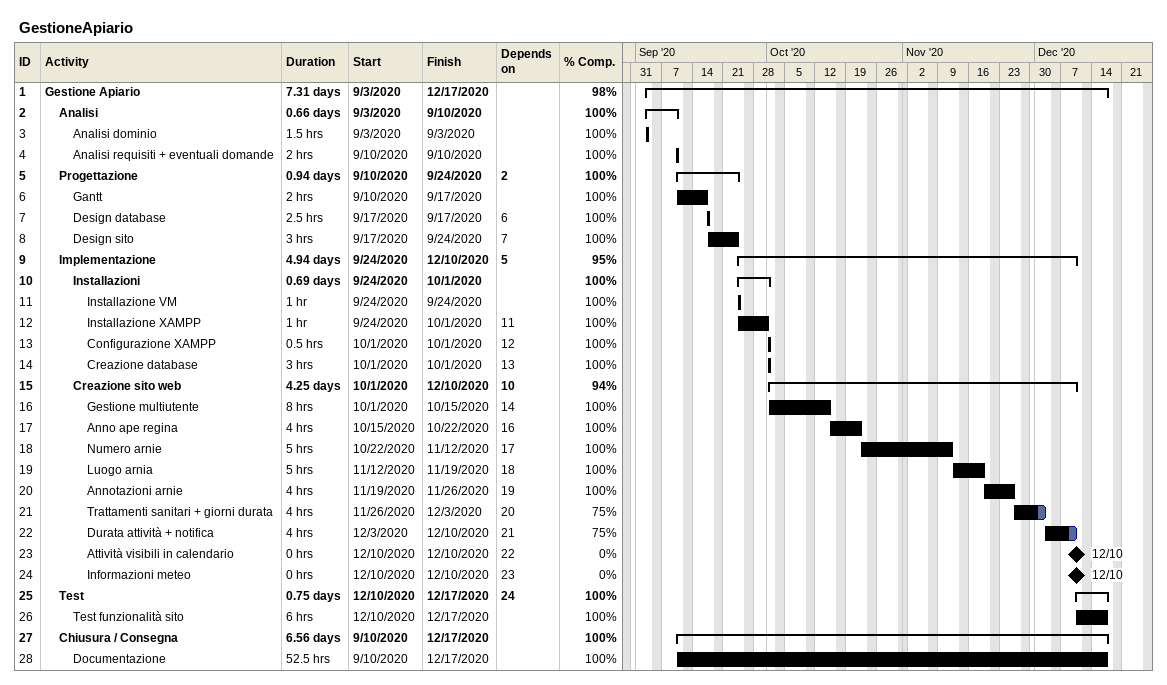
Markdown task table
GestioneApiario

| ID | Level | Task | Duration | Start | Finish | Predecessors | % complete |
|---|---|---|---|---|---|---|---|
| 1 | 1 | **Gestione Apiario** | 7.31d | 2020-09-03 | 2020-12-17 |  | 98 |
| 2 | 2 | **Analisi** | 0.66d | 2020-09-03 | 2020-09-10 |  | 100 |
| 3 | 3 | Analisi dominio | 1.5h | 2020-09-03 | 2020-09-03 |  | 100 |
| 4 | 3 | Analisi requisiti + eventuali domande | 2h | 2020-09-10 | 2020-09-10 |  | 100 |
| 5 | 2 | **Progettazione** | 0.94d | 2020-09-10 | 2020-09-24 | 2 | 100 |
| 6 | 3 | Gantt | 2h | 2020-09-10 | 2020-09-17 |  | 100 |
| 7 | 3 | Design database | 2.5h | 2020-09-17 | 2020-09-17 | 6 | 100 |
| 8 | 3 | Design sito | 3h | 2020-09-17 | 2020-09-24 | 7 | 100 |
| 9 | 2 | **Implementazione** | 4.94d | 2020-09-24 | 2020-12-10 | 5 | 95 |
| 10 | 3 | **Installazioni** | 0.69d | 2020-09-24 | 2020-10-01 |  | 100 |
| 11 | 4 | Installazione VM | 1h | 2020-09-24 | 2020-09-24 |  | 100 |
| 12 | 4 | Installazione XAMPP | 1h | 2020-09-24 | 2020-10-01 | 11 | 100 |
| 13 | 4 | Configurazione XAMPP | 0.5h | 2020-10-01 | 2020-10-01 | 12 | 100 |
| 14 | 4 | Creazione database | 3h | 2020-10-01 | 2020-10-01 | 13 | 100 |
| 15 | 3 | **Creazione sito web** | 4.25d | 2020-10-01 | 2020-12-10 | 10 | 94 |
| 16 | 4 | Gestione multiutente | 8h | 2020-10-01 | 2020-10-15 | 14 | 100 |
| 17 | 4 | Anno ape regina | 4h | 2020-10-15 | 2020-10-22 | 16 | 100 |
| 18 | 4 | Numero arnie | 5h | 2020-10-22 | 2020-11-12 | 17 | 100 |
| 19 | 4 | Luogo arnia | 5h | 2020-11-12 | 2020-11-19 | 18 | 100 |
| 20 | 4 | Annotazioni arnie | 4h | 2020-11-19 | 2020-11-26 | 19 | 100 |
| 21 | 4 | Trattamenti sanitari + giorni durata | 4h | 2020-11-26 | 2020-12-03 | 20 | 75 |
| 22 | 4 | Durata attività + notifica | 4h | 2020-12-03 | 2020-12-10 | 21 | 75 |
| 23 | 4 | Attività visibili in calendario | 0h | 2020-12-10 | 2020-12-10 | 22 | 0 |
| 24 | 4 | Informazioni meteo | 0h | 2020-12-10 | 2020-12-10 | 23 | 0 |
| 25 | 2 | **Test** | 0.75d | 2020-12-10 | 2020-12-17 | 24 | 100 |
| 26 | 3 | Test funzionalità sito | 6h | 2020-12-10 | 2020-12-17 |  | 100 |
| 27 | 2 | **Chiusura / Consegna** | 6.56d | 2020-09-10 | 2020-12-17 |  | 100 |
| 28 | 3 | Documentazione | 52.5h | 2020-09-10 | 2020-12-17 |  | 100 |
